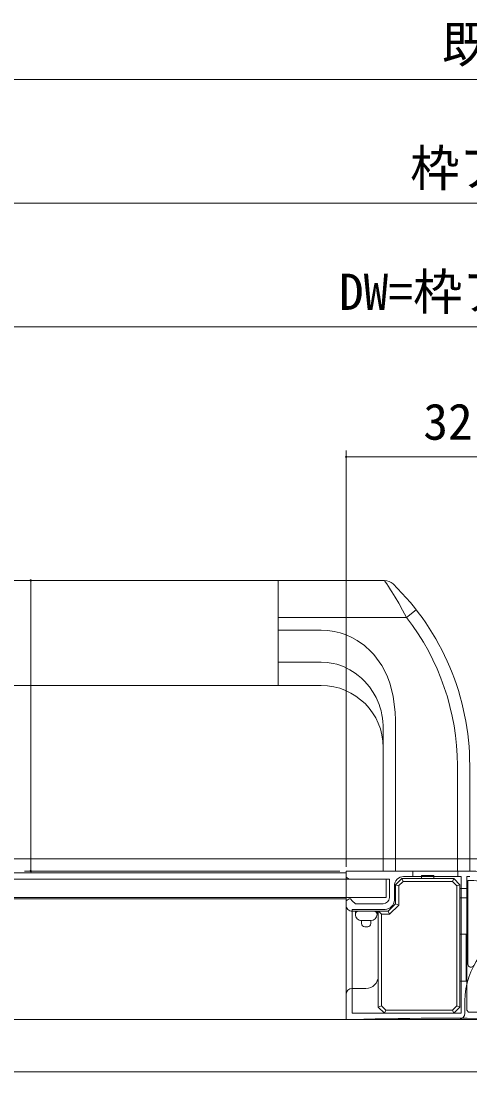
# Model space of a CAD drawing. Units: millimetres, scale not verified. Extents: x -1188 to -194, y -840 to 760.
# Drawn here: x -654.1 to -581.5, y -658 to -488 of the extents above; entities that cross this region are included whole.
import ezdxf
from ezdxf.enums import TextEntityAlignment as Align

# ---------------------------------------------------------------- set-up
doc = ezdxf.new("R2010")
doc.units = ezdxf.units.MM
doc.header["$LTSCALE"] = 4
for name, color, linetype, lineweight in [('0-3_YKK_D', 6, 'Continuous', 9), ('0-4_YKK_11', 7, 'Continuous', 9), ('0-5_YKK_12', 2, 'Continuous', 9), ('0-7_YKK_13', 4, 'Continuous', 9)]:
    doc.layers.add(name, color=color, linetype=linetype, lineweight=lineweight)
doc.styles.add('ＭＳ ゴシック', font='')
doc.styles.get('ＭＳ ゴシック').set_extended_font_data('MS Gothic')

msp = doc.modelspace()

# ---------------------------------------------------------------- linework, layer by layer
at = {"layer": '0-3_YKK_D'}
for p, q in [((-860.497, -497.518), (-272.5, -497.518)), ((-859.497, -517.518), (-273.5, -517.518)), ((-847.495, -537.518), (-285.501, -537.518)), ((-601.498, -624.818), (-601.498, -557.518)), ((-601.498, -558.518), (-569.499, -558.518)), ((-613.51, -578.518), (-653.51, -578.518)), ((-652.51, -625.518), (-652.51, -578.518)), ((-602.499, -625.518), (-653.51, -625.518))]:
    msp.add_line(p, q, dxfattribs=at)
for centre, start, end in [((-601.498, -558.518), 0, 180), ((-601.498, -558.518), 180, 0), ((-652.51, -578.518), 90, 270), ((-652.51, -578.518), 270, 90), ((-652.51, -625.518), 90, 270), ((-652.51, -625.518), 270, 90)]:
    msp.add_arc(centre, 0.106, start, end, dxfattribs=at)
at = {"layer": '0-4_YKK_11'}
for p, q in [((-601.498, -625.518), (-601.498, -626.518)), ((-581.472, -625.518), (-601.498, -625.518)), ((-601.498, -626.518), (-600.999, -626.818)), ((-600.999, -626.818), (-594.499, -626.818)), ((-594.499, -626.818), (-594.499, -629.818)), ((-582.899, -626.418), (-592.199, -626.418)), ((-582.899, -648.518), (-582.899, -626.418)), ((-582.899, -648.518), (-582.899, -626.418)), ((-581.999, -626.418), (-581.472, -626.418)), ((-581.999, -648.032), (-581.999, -626.418)), ((-593.698, -627.918), (-593.698, -630.218)), ((-600.999, -630.018), (-601.498, -630.318)), ((-601.498, -630.318), (-601.498, -649.518)), ((-600.799, -630.018), (-600.999, -630.018)), ((-600.499, -630.318), (-600.799, -630.018)), ((-599.999, -630.818), (-600.499, -630.318)), ((-600.499, -631.718), (-600.499, -648.518)), ((-595.198, -631.718), (-600.499, -631.718)), ((-595.499, -630.818), (-599.999, -630.818)), ((-600.499, -648.518), (-582.899, -648.518)), ((-581.701, -648.332), (-581.999, -648.032)), ((-601.498, -649.518), (-600.503, -649.518)), ((-600.503, -649.518), (-600.495, -649.518))]:
    msp.add_line(p, q, dxfattribs=at)
for centre, radius, start, end in [((-592.199, -627.918), 1.5, 89.99998, 179.99997), ((-595.499, -629.818), 1, 269.99998, 359.99997), ((-595.198, -630.218), 1.5, 269.99998, 359.99997), ((-585.619, -1202.943), 553.625, 88.464, 91.53969), ((-585.619, -1202.958), 554.64, 88.46402, 89.59521)]:
    msp.add_arc(centre, radius, start, end, dxfattribs=at)
at = {"layer": '0-5_YKK_12'}
for p, q in [((-612.51, -578.518), (-811.483, -578.518)), ((-612.51, -595.518), (-811.483, -595.518)), ((-857.497, -623.518), (-275.5, -623.518)), ((-601.498, -625.818), (-822.495, -625.818)), ((-601.498, -625.818), (-601.498, -649.518)), ((-822.495, -630.018), (-601.498, -630.018)), ((-822.495, -649.518), (-530.886, -649.518)), ((-832.496, -658.018), (-520.58, -658.018))]:
    msp.add_line(p, q, dxfattribs=at)
at = {"layer": '0-7_YKK_13'}
for p, q in [((-612.51, -578.518), (-595.311, -578.518)), ((-612.51, -595.518), (-612.51, -578.518)), ((-591.73, -584.518), (-612.51, -584.518)), ((-591.73, -584.518), (-590.152, -583.29)), ((-605.51, -591.712), (-612.51, -591.712)), ((-612.51, -595.518), (-605.51, -595.518)), ((-595.51, -625.518), (-595.51, -602.451)), ((-593.51, -625.518), (-593.51, -602.451)), ((-583.51, -625.518), (-583.51, -608.468)), ((-581.51, -608.468), (-581.51, -625.518)), ((-601.498, -625.518), (-581.501, -625.518)), ((-601.498, -631.017), (-601.498, -625.518)), ((-595.51, -625.518), (-593.51, -625.518)), ((-593.51, -625.518), (-583.51, -625.518)), ((-590.711, -626.418), (-590.711, -625.518)), ((-583.51, -625.518), (-581.51, -625.518)), ((-583.41, -626.418), (-583.41, -625.518)), ((-594.998, -626.818), (-828.995, -626.818)), ((-594.998, -626.818), (-594.998, -629.818)), ((-593.499, -627.725), (-592.504, -626.73)), ((-592.297, -627.23), (-592.504, -626.73)), ((-592.502, -626.728), (-584.103, -626.728)), ((-583.41, -626.418), (-590.711, -626.418)), ((-589.303, -626.229), (-587.303, -626.229)), ((-589.303, -626.229), (-589.303, -626.729)), ((-587.303, -626.229), (-587.303, -626.729)), ((-584.103, -626.728), (-584.31, -627.228)), ((-584.103, -626.728), (-583.099, -627.732)), ((-581.796, -627.032), (-581.796, -640.575)), ((-593.499, -627.725), (-592.999, -627.932)), ((-593.499, -627.725), (-593.499, -630.817)), ((-593.004, -627.937), (-592.297, -627.23)), ((-592.999, -631.024), (-592.999, -627.946)), ((-592.295, -627.228), (-584.31, -627.228)), ((-584.31, -627.228), (-583.602, -627.935)), ((-583.099, -627.732), (-583.602, -627.935)), ((-583.602, -647.321), (-583.602, -627.935)), ((-583.099, -647.524), (-583.099, -627.732)), ((-583.099, -628.368), (-581.796, -628.368)), ((-594.998, -629.818), (-828.995, -629.818)), ((-583.099, -629.868), (-581.796, -629.868)), ((-599.5, -632.017), (-600.499, -632.017)), ((-599.998, -632.52), (-599.998, -632.017)), ((-599.498, -632.02), (-597, -632.02)), ((-594.699, -632.017), (-597, -632.017)), ((-596.5, -632.52), (-596.5, -632.017)), ((-595.799, -632.517), (-596.287, -632.017)), ((-594.699, -632.017), (-593.499, -630.817)), ((-593.499, -630.817), (-592.999, -631.024)), ((-599, -634.017), (-599, -633.525)), ((-598.998, -633.52), (-597.5, -633.52)), ((-598.998, -633.525), (-597.5, -633.525)), ((-597.5, -634.017), (-597.5, -633.525)), ((-596.299, -642.518), (-596.299, -633.623)), ((-594.491, -632.517), (-595.799, -632.517)), ((-598, -634.517), (-598.5, -634.517)), ((-583.1, -635.727), (-582.1, -635.727)), ((-582.1, -635.727), (-582.1, -643.327)), ((-583.1, -643.327), (-582.1, -643.327)), ((-601.498, -649.517), (-601.498, -645.518)), ((-600.498, -644.518), (-598.299, -644.518)), ((-595.299, -648.527), (-596.299, -647.527)), ((-584.306, -648.025), (-583.602, -647.321)), ((-583.099, -647.525), (-584.099, -648.525)), ((-583.602, -647.321), (-583.099, -647.524)), ((-582.299, -646.527), (-582.299, -648.517)), ((-595.092, -648.027), (-595.299, -648.527)), ((-595.299, -648.527), (-584.098, -648.527)), ((-584.305, -648.027), (-595.092, -648.027)), ((-584.306, -648.025), (-584.099, -648.525)), ((-601.498, -649.517), (-583.299, -649.517))]:
    msp.add_line(p, q, dxfattribs=at)
for points in [[(-591.73, -584.518), (-592.362, -583.334), (-592.999, -582.198), (-593.563, -581.241), (-594.092, -580.378), (-594.305, -580.042), (-594.648, -579.51), (-594.934, -579.075), (-595.12, -578.799), (-595.246, -578.613), (-595.311, -578.518)], [(-612.51, -586.558), (-605.51, -586.558), (-604.479, -586.608), (-603.458, -586.756), (-602.447, -587.004), (-601.495, -587.332), (-600.578, -587.744), (-599.696, -588.24), (-598.547, -589.053), (-597.506, -589.998), (-597.026, -590.518), (-596.574, -591.072), (-596.148, -591.658), (-595.75, -592.276), (-595.252, -593.177), (-594.817, -594.128), (-594.447, -595.13), (-594.14, -596.182), (-593.897, -597.286), (-593.707, -598.526), (-593.583, -599.859), (-593.528, -601.059), (-593.51, -602.451)], [(-595.51, -602.451), (-595.522, -601.918), (-595.557, -601.373), (-595.62, -600.818), (-595.712, -600.254), (-595.774, -599.947), (-595.85, -599.626), (-595.94, -599.291), (-596.045, -598.943), (-596.169, -598.582), (-596.311, -598.21), (-596.647, -597.465), (-597.111, -596.632), (-597.732, -595.734), (-598.539, -594.803), (-599.036, -594.323), (-599.53, -593.904), (-600.013, -593.54), (-600.478, -593.227), (-600.922, -592.961), (-601.34, -592.737), (-601.729, -592.55), (-602.375, -592.283), (-602.992, -592.078), (-603.575, -591.927), (-604.539, -591.766), (-605.51, -591.712)], [(-596.299, -632.017), (-596.299, -647.527), (-595.799, -647.32)], [(-594.699, -632.017), (-594.491, -632.517), (-592.999, -631.024)], [(-595.092, -648.027), (-595.799, -647.32), (-595.799, -632.517)]]:
    msp.add_lwpolyline(points, dxfattribs=at)
for centre, radius, start, end in [((-595.311, -580.518), 2, 45.77985, 89.99997), ((-622.51, -608.468), 41, 359.99997, 45.77985), ((-622.51, -608.468), 39, 359.99997, 37.88664), ((-605.51, -605.518), 10, 359.99997, 89.99997), ((-581.501, -637.518), 12, 53.87823, 90.00002), ((-581.472, -637.527), 10.5, 13.82219, 91.76772), ((-600.499, -631.017), 1, 180.00002, 270.00002), ((-599.498, -632.52), 0.5, 90.00002, 180.00002), ((-597, -632.52), 0.5, 0.00002, 90.00002), ((-598.998, -632.52), 1, 180.00002, 270.00002), ((-598.5, -634.017), 0.5, 180.00002, 270.00002), ((-598, -634.017), 0.5, 270.00002, 0.00002), ((-597.5, -632.52), 1, 270.00002, 0.00002), ((-570.299, -646.517), 12, 106.62209, 180.00002), ((-581.296, -640.575), 0.5, 180.00002, 331.61728), ((-598.299, -642.518), 2, 270.00002, 0.00002), ((-600.498, -645.518), 1, 90.00002, 180.00002), ((-583.299, -648.517), 1, 270.00002, 0.00002)]:
    msp.add_arc(centre, radius, start, end, dxfattribs=at)

# ---------------------------------------------------------------- texts
at = {"layer": '0-3_YKK_D', "color": 4, "style": 'ＭＳ ゴシック'}
for s, p in [('既設枠内々寸法KW', (-586.018, -496.518)), ('枠アタッチメントW', (-591.139, -516.518)), ('DW=枠アタッチメントW-24', (-602.658, -536.518)), ('32', (-589.018, -557.518))]:
    msp.add_text(s, height=5.865, dxfattribs=at).set_placement(p, align=Align.BOTTOM_LEFT)

doc.saveas('drawing.dxf')
